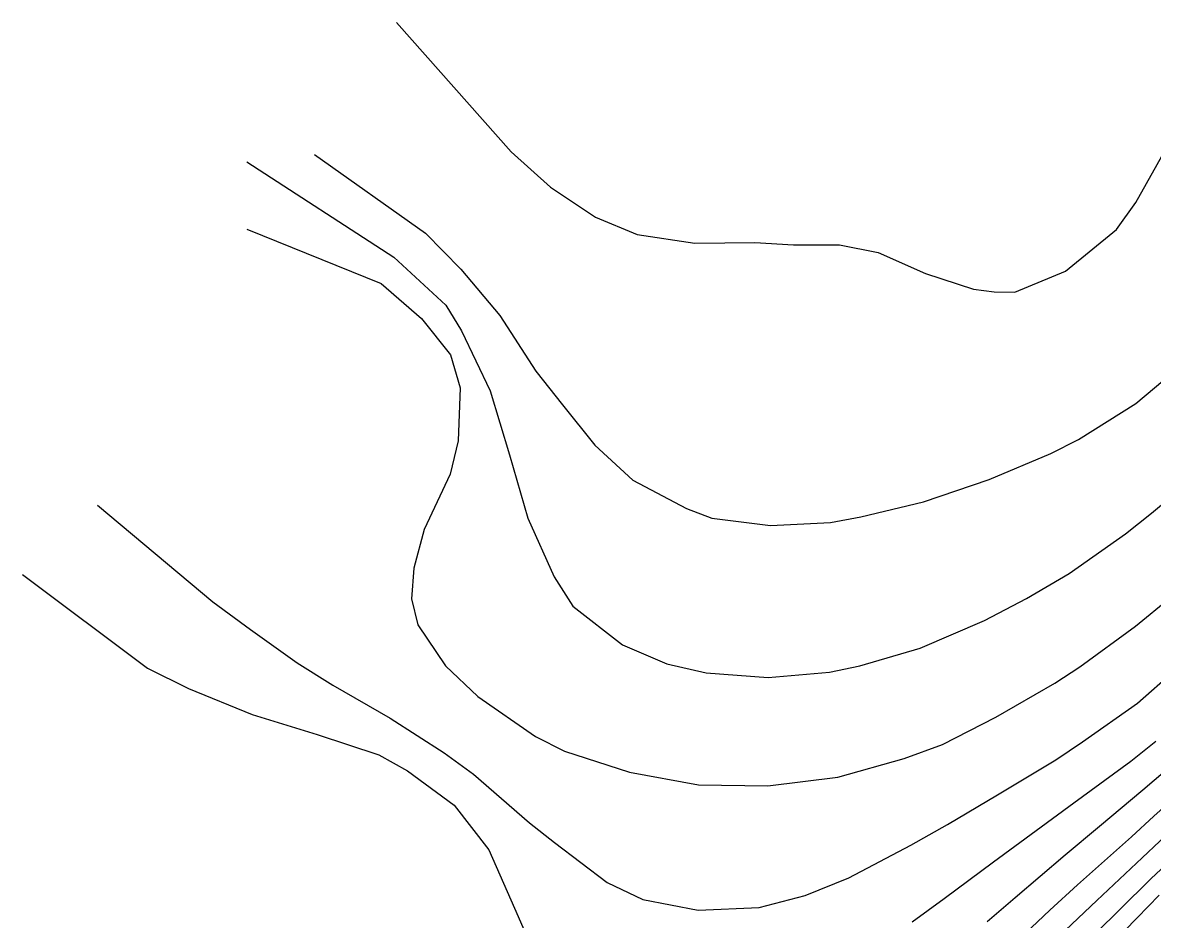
# Model space of a CAD drawing. Header units: feet. Extents: x 333642 to 335017, y 470420 to 471851.
# Drawn here: x 333867.5 to 333943.2, y 471581.2 to 471641.3 of the extents above; entities that cross this region are included whole.
import ezdxf

# ---------------------------------------------------------------- set-up
doc = ezdxf.new("R2010")
doc.units = ezdxf.units.FT
doc.header["$MEASUREMENT"] = 0
doc.layers.add('Contour', color=7, linetype='CONTINUOUS', true_color=0xffffff)

msp = doc.modelspace()

# ---------------------------------------------------------------- linework, layer by layer
at = {"layer": 'Contour', "color": 18, "linetype": 'Continuous', "true_color": 0x000000}
for points, elevation in [([(333892.5, 471641.316475), (333900.173314, 471632.669636), (333902.815798, 471630.303826), (333905.823977, 471628.306334), (333908.601457, 471627.138179), (333912.456932, 471626.576943), (333916.486107, 471626.611502), (333919.062238, 471626.449654), (333922.154716, 471626.453009), (333924.722746, 471625.943358), (333927.900077, 471624.532527), (333931.110067, 471623.498128), (333932.494044, 471623.30664), (333933.867691, 471623.289649), (333937.272706, 471624.690887), (333940.675714, 471627.479115), (333941.959996, 471629.28079), (333944.10141, 471633.098741)], -21.5), ([(333882.5, 471632.004771), (333892.342567, 471625.634439), (333895.810823, 471622.426589), (333896.84951, 471620.702503), (333898.773305, 471616.682393), (333900.06398, 471612.411119), (333901.290365, 471608.169838), (333903.059611, 471604.252026), (333904.307133, 471602.296719), (333907.629158, 471599.715677), (333910.596652, 471598.433115), (333913.227132, 471597.824665), (333917.376922, 471597.511523), (333921.482573, 471597.880073), (333923.501335, 471598.28988), (333927.545951, 471599.487354), (333931.843337, 471601.338566), (333934.666099, 471602.801852), (333937.506348, 471604.486609), (333941.270108, 471607.134834), (333943.023024, 471608.500749), (333946.77868, 471611.660633)], -20.5), ([(333887.0233, 471632.5), (333894.456394, 471627.238162), (333896.823311, 471624.837081), (333899.428945, 471621.720546), (333901.825271, 471618.010665), (333903.609046, 471615.745871), (333905.77338, 471613.048339), (333908.31309, 471610.728486), (333911.899563, 471608.82342), (333913.601428, 471608.184838), (333917.520495, 471607.693218), (333921.55385, 471607.887126), (333923.576498, 471608.272119), (333927.768782, 471609.279182), (333932.154002, 471610.753402), (333936.28408, 471612.499644), (333938.139489, 471613.444851), (333941.967938, 471615.836148), (333944.470771, 471617.948617)], -21), ([(333882.5, 471627.509008), (333891.476375, 471623.869635), (333894.192331, 471621.535099), (333896.120475, 471619.101383), (333896.77113, 471616.88946), (333896.639848, 471613.355816), (333896.093952, 471611.120051), (333894.359934, 471607.424416), (333893.663629, 471604.835044), (333893.517576, 471602.774038), (333893.948391, 471601.053158), (333895.788309, 471598.292869), (333897.941757, 471596.240367), (333901.80776, 471593.575331), (333903.748702, 471592.59387), (333908.090733, 471591.17838), (333912.706386, 471590.334342), (333917.35558, 471590.270137), (333922.028464, 471590.853646), (333926.478229, 471592.092225), (333929.03156, 471593.034527), (333932.597612, 471594.858569), (333936.55271, 471597.132299), (333938.226752, 471598.243772), (333941.951204, 471600.954945), (333944.290588, 471602.881455)], -20), ([(333872.5, 471609.043847), (333880.220843, 471602.574674), (333882.735872, 471600.731904), (333885.874479, 471598.498809), (333888.262372, 471597.014512), (333892.078882, 471594.794258), (333895.689064, 471592.488271), (333897.666229, 471591.066568), (333901.401594, 471587.793482), (333903.080777, 471586.476014), (333906.599076, 471583.799729), (333908.988215, 471582.672351), (333912.695746, 471581.952797), (333916.769261, 471582.145968), (333919.845136, 471582.949178), (333922.760502, 471584.123659), (333926.914192, 471586.300132), (333929.360376, 471587.688003), (333932.725491, 471589.67842), (333936.618226, 471592.013759), (333938.402614, 471593.214346), (333942.079264, 471595.809834), (333944.506454, 471597.934238)], -19.5), ([(333867.5, 471604.408605), (333875.854107, 471598.151382), (333878.585482, 471596.781433), (333882.862662, 471595.054827), (333887.19324, 471593.698871), (333891.337529, 471592.344477), (333893.238872, 471591.287575), (333896.366463, 471588.974678), (333898.687266, 471585.991566), (333900.404742, 471582.08671), (333902.154123, 471578.131368)], -19), ([(333927.016423, 471581.175396), (333929.13967, 471582.730008), (333932.439959, 471585.193075), (333935.305806, 471587.291749), (333937.825484, 471589.143866), (333941.628595, 471591.924292), (333943.299195, 471593.262767)], -19), ([(333932.021753, 471581.19138), (333933.898012, 471582.81202), (333937.247525, 471585.653653), (333939.548866, 471587.588052), (333942.434973, 471590.000999), (333945.320295, 471592.459281)], -18.5), ([(333932.928123, 471578.868546), (333936.211934, 471581.959907), (333938.061635, 471583.646999), (333941.685465, 471586.863992), (333943.179754, 471588.236837), (333946.813411, 471591.487217)], -18), ([(333937.272939, 471580.621516), (333939.352782, 471582.597933), (333942.394884, 471585.469198), (333944.757876, 471587.681388)], -17.5), ([(333937.86178, 471579.02078), (333940.865604, 471581.972059), (333942.975772, 471584.059636), (333946.336926, 471587.190227)], -17), ([(333938.679469, 471577.96184), (333942.052238, 471581.441216), (333943.521173, 471582.959585)], -16.5)]:
    msp.add_lwpolyline(points, dxfattribs=dict(at, elevation=elevation))

doc.saveas('drawing.dxf')
